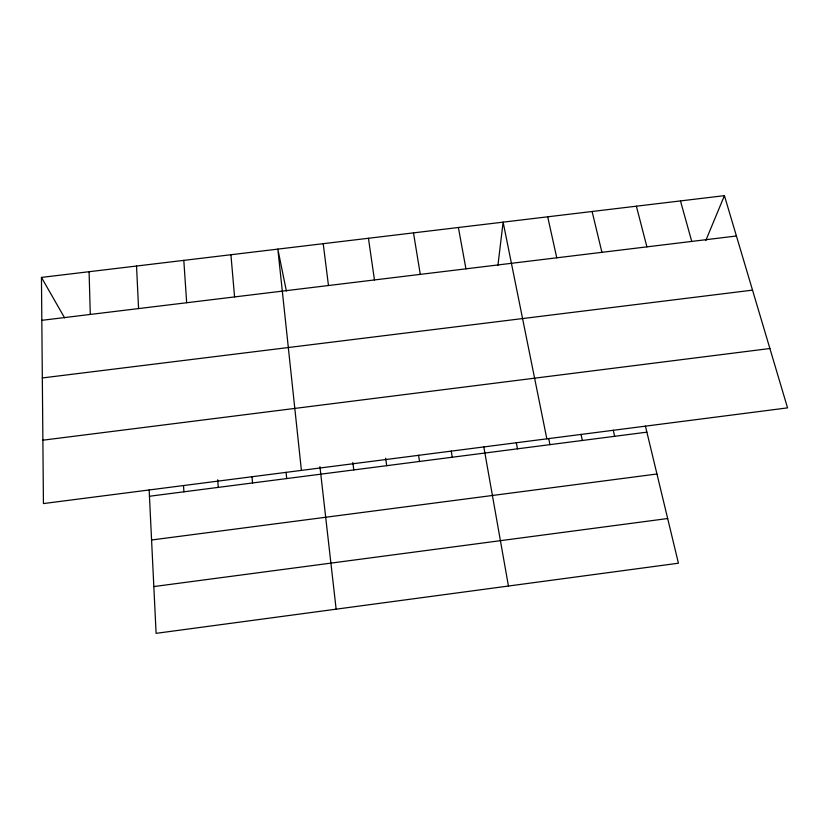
<?xml version="1.0" encoding="UTF-8"?>
<svg xmlns="http://www.w3.org/2000/svg" width="829" height="829" viewBox="0 0 829 829"><rect width="100%" height="100%" fill="white"/><g stroke="black" fill="none" stroke-linecap="round" stroke-linejoin="round"><path stroke-width="1.24" d="M497.939 265.311L503.12 222.151L546.839 438.831M705.78 240.555L724.422 195.654L41.45 277.414L43.429 503.566L787.55 407.878L724.422 195.654M153.831 586.569L667.666 518.529M151.572 539.99L656.951 474.001M149.458 496.25L646.879 432.158M42.87 440.189L769.892 348.512M42.331 377.951L752.525 290.129M41.823 320.326L736.421 235.996M41.45 277.414L64.6 317.87M680.474 200.919L691.749 241.426M636.371 206.193L646.91 246.866M645.418 426.096L678.423 563.212L156.101 633.346L149.147 489.918M592.113 211.499L601.916 252.327M613.263 430.23L614.652 436.313M547.7 216.815L556.756 257.809M581.025 434.375L582.341 440.479M286.378 291L277.839 249.114L301.404 470.395M548.705 438.541L549.938 444.655M516.301 442.707L517.462 448.831M458.385 227.498L465.939 268.834M483.804 446.883L508.446 586.03M451.235 451.069L452.251 457.235M413.495 232.876L420.282 274.378M418.572 455.266L419.515 461.452M368.439 238.265L374.459 279.943M385.661 458.24L386.697 465.68M352.843 462.458L353.786 469.929M323.217 243.685L328.471 285.528M319.942 466.686L336.139 609.17M286.078 472.312L286.71 478.571M251.985 476.696L252.534 482.965M230.918 254.731L234.576 296.927M217.706 479.825L218.265 487.39M183.81 260.368L186.67 302.74M183.52 485.493L183.914 491.815M136.536 266.036L138.567 308.575M89.086 271.715L90.288 314.44"/></g></svg>
